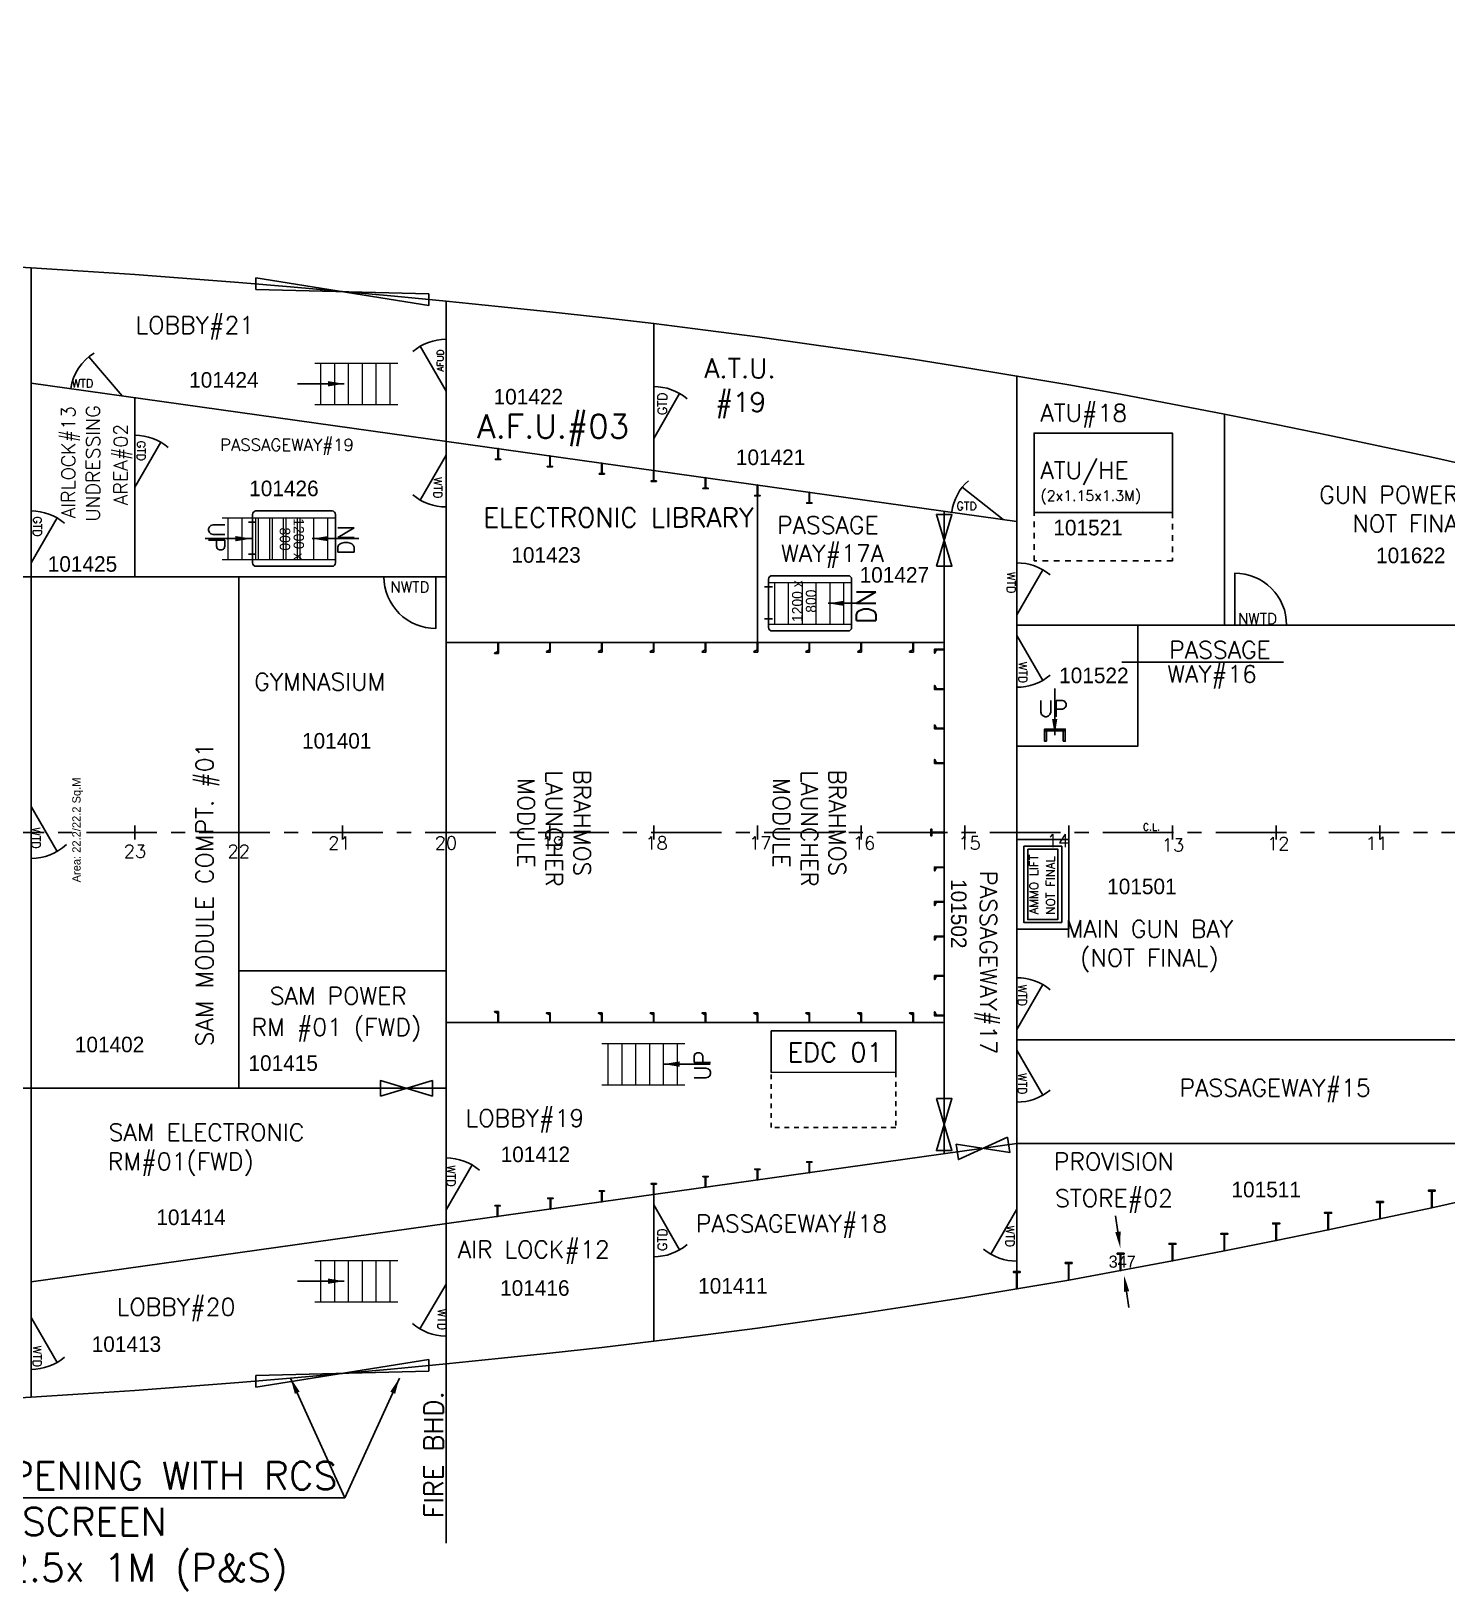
# Model space of a CAD drawing. Header units: inches. Extents: x -439515 to 171412, y -8673 to 415183.
# Drawn here: x 115080 to 132628, y 138932 to 158273 of the extents above; entities that cross this region are included whole.
import ezdxf
from ezdxf.enums import TextEntityAlignment as Align

# ---------------------------------------------------------------- set-up
doc = ezdxf.new("R2010")
doc.units = ezdxf.units.IN
doc.header["$LTSCALE"] = 700
doc.header["$MEASUREMENT"] = 0
doc.header["$PDMODE"] = 34
doc.linetypes.add('CENTER', pattern=[2, 1.25, -0.25, 0.25, -0.25])
doc.linetypes.add('DOT', pattern=[0.2, 0.1, -0.1])
for name, color, linetype in [('00', 7, 'Continuous'), ('01', 7, 'Continuous'), ('1 DECK', 7, 'Continuous'), ('3 DECK', 7, 'Continuous'), ('AFU D', 7, 'Continuous'), ('COMPT.NOS', 4, 'Continuous'), ('COMPTNAME', 7, 'Continuous'), ('EDC', 7, 'Continuous'), ('HATCHES', 7, 'Continuous'), ('LIGHT_BULKHEADS', 7, 'Continuous'), ('UP-DOWN', 7, 'Continuous')]:
    doc.layers.add(name, color=color, linetype=linetype)
doc.layers.add('LADDER', color=7, linetype='Continuous', lineweight=15)
doc.styles.add('ROMANS', font='romans')
doc.styles.add('style1', font='romans.shx', dxfattribs={"height": 250})
doc.dimstyles.get("Standard").update_dxf_attribs({"dimtxt": 150.18, "dimasz": 200.18, "dimexe": 0.8, "dimexo": 0.625, "dimgap": 0.09, "dimtad": 0, "dimtih": 1, "dimtoh": 1, "dimdec": 0, "dimzin": 0, "dimdsep": 46, "dimtxsty": 'Standard', "dimcen": 8.09, "dimclrd": 40, "dimclre": 40, "dimadec": 0, "dimazin": 0, "dimtfac": 1, "dimtdec": 0, "dimtofl": 0, "dimtmove": 0, "dimatfit": 3, "dimfxl": 1, "dimtolj": 1, "dimtzin": 0, "dimarcsym": 0})

# ---------------------------------------------------------------- blocks, each defined once
blk = doc.blocks.new('DLW', base_point=(36724, 4033))
at = {"linetype": 'Continuous'}
blk.add_line((37224, 4033), (36358, 4533), dxfattribs=at)
blk.add_arc((37224, 4033), 1000, 140, 180, dxfattribs=at)
blk = doc.blocks.new('DLN', base_point=(36758, 6815))
at = {"linetype": 'Continuous'}
blk.add_lwpolyline([(37258, 6815), (37258, 7815, 0.414214), (36258, 6815)], format="xyb", dxfattribs=at)
blk = doc.blocks.new('A$C49E2739F')
at = {"layer": 'LADDER', "color": 3}
for p, q in [((112, 600), (1312, 600)), ((200, 600), (200, 0)), ((400, 600), (400, 0)), ((600, 600), (600, 0)), ((800, 600), (800, 0)), ((1000, 600), (1000, 0)), ((1200, 600), (1200, 0)), ((112, 0), (1312, 0))]:
    blk.add_line(p, q, dxfattribs=at)
blk = doc.blocks.new('DRW', base_point=(42299, 4033))
at = {"linetype": 'Continuous'}
blk.add_line((41799, 4033), (42665, 4533), dxfattribs=at)
blk.add_arc((41799, 4033), 1000, 0, 40, dxfattribs=at)
blk = doc.blocks.new('GTD')
at = {"linetype": 'Continuous'}
blk.add_line((183063, 185608), (182688, 184958), dxfattribs=at)
at = {"layer": '01', "linetype": 'ByBlock'}
blk.add_arc((183063, 185608), 750, 227.3353, 270, dxfattribs=at)
blk = doc.blocks.new('*D237')
at = {"layer": '01', "color": 40, "linetype": 'ByBlock', "lineweight": -2, "transparency": 16777216}
for p, q in [((128551, 143383), (128522, 143581)), ((128579, 143185), (128579, 143185)), ((128628, 142841), (128628, 142841)), ((128658, 142643), (128686, 142445))]:
    blk.add_line(p, q, dxfattribs=at)
at = {"layer": '01', "color": 40, "linetype": 'ByBlock', "transparency": 16777216}
for points in [[(128584, 143388), (128518, 143379), (128580, 143185)], [(128691, 142648), (128625, 142639), (128629, 142842)]]:
    blk.add_solid(points, dxfattribs=at)
at = {"layer": 'Defpoints', "color": 0, "linetype": 'ByBlock', "transparency": 16777216}
for p in [(128580, 143185), (128629, 142842), (128629, 142842)]:
    blk.add_point(p, dxfattribs=at)
at = {"layer": '01', "color": 0, "linetype": 'ByBlock', "transparency": 16777216, "insert": (128604, 143013), "char_height": 150.2, "attachment_point": 5}
blk.add_mtext('\\A1;347', dxfattribs=at)
blk = doc.blocks.new('fghghj')
at = {"color": 3, "linetype": 'Continuous'}
blk.add_lwpolyline([(318315, -37952), (318615, -37952), (318615, -37927), (318315, -37927)], close=True, dxfattribs=at)
at = {"layer": '00', "color": 3}
for points in [[(318345, -38102), (318345, -37952), (318315, -37952), (318315, -38102)], [(318585, -38102), (318585, -37952), (318615, -37952), (318615, -38102)]]:
    blk.add_lwpolyline(points, close=True, dxfattribs=at)
at = {"layer": '01', "color": 4, "linetype": 'ByBlock'}
blk.add_line((318615, -37927), (318615, -37927), dxfattribs=at)
blk.add_line((318615, -37927), (318615, -37927), dxfattribs=at)
blk = doc.blocks.new('edc')
at = {"color": 4, "linetype": 'DOT'}
blk.add_lwpolyline([(132704, 153058), (132704, 152257), (130904, 152257), (130904, 153059)], dxfattribs=at)
at = {"layer": '01', "color": 4, "linetype": 'ByBlock'}
blk.add_lwpolyline([(130904, 153657), (132704, 153658), (132704, 153058), (130904, 153057)], close=True, dxfattribs=at)
at = {"layer": 'EDC', "color": 4, "style": 'ROMANS'}
blk.add_text('EDC 01', height=275, dxfattribs=at).set_placement((132517, 153211), align=Align.RIGHT)

msp = doc.modelspace()

# ---------------------------------------------------------------- linework, layer by layer
at = {"color": 7}
for p, q in [((115080.5, 155337.2), (115080.5, 141334.6)), ((120224.7, 141748.5), (120224.7, 154923.3)), ((122796.8, 154645.9), (122796.8, 152825.8)), ((127298.1, 153996.3), (127298.1, 142675.5)), ((120224.7, 151508.2), (107364.1, 151508.2)), ((127298.1, 150908), (134371.4, 150908)), ((120224.7, 145163.6), (107364.1, 145163.6))]:
    msp.add_line(p, q, dxfattribs=at)
at = {"color": 2, "linetype": 'ByBlock'}
for p, q in [((117866.9, 155069.5), (117866.9, 155213.6)), ((117866.9, 155213.6), (120010.4, 154870.7)), ((117866.9, 155069.5), (117866.9, 155213.6)), ((117866.9, 155213.6), (120010.4, 154870.7)), ((117866.9, 155069.5), (120010.4, 155015)), ((117866.9, 155069.5), (120010.4, 155015)), ((120010.4, 154870.7), (120010.4, 155015)), ((120010.4, 154870.7), (120010.4, 155015)), ((117866.9, 141458.2), (120010.4, 141801)), ((117866.9, 141458.2), (120010.4, 141801)), ((120010.4, 141801), (120010.4, 141656.8)), ((120010.4, 141801), (120010.4, 141656.8)), ((117866.9, 141602.3), (120010.4, 141656.8)), ((117866.9, 141602.3), (120010.4, 141656.8)), ((117866.9, 141602.3), (117866.9, 141458.2)), ((117866.9, 141602.3), (117866.9, 141458.2))]:
    msp.add_line(p, q, dxfattribs=at)
at = {"color": 1}
for p, q in [((115080.5, 153908.8), (127298.6, 152194.1)), ((115080.5, 142762.9), (127298.6, 144477.7)), ((122796.8, 142025.8), (122796.8, 143845.9))]:
    msp.add_line(p, q, dxfattribs=at)
msp.add_line((117652.6, 145163.6), (117652.6, 151508.2))
at = {"color": 5}
for p, q in [((115080.5, 148250.1), (115080.5, 148421.6)), ((116366.5, 148250.1), (116366.5, 148421.6)), ((117652.6, 148250.1), (117652.6, 148421.6)), ((118938.7, 148250.1), (118938.7, 148421.6)), ((120224.7, 148250.1), (120224.7, 148421.6)), ((121510.8, 148250.1), (121510.8, 148421.6)), ((122796.8, 148250.1), (122796.8, 148421.6)), ((124082.9, 148250.1), (124082.9, 148421.6)), ((125369, 148250.1), (125369, 148421.6)), ((126655, 148250.1), (126655, 148421.6))]:
    msp.add_line(p, q, dxfattribs=at)
at = {"color": 5, "linetype": 'Continuous'}
for p, q in [((127941.1, 148250.1), (127941.1, 148421.6)), ((127941.1, 148250.1), (127941.1, 148421.6)), ((129227.2, 148250.1), (129227.2, 148421.6)), ((130513.2, 148250.1), (130513.2, 148421.6)), ((131799.3, 148250.1), (131799.3, 148421.6))]:
    msp.add_line(p, q, dxfattribs=at)
at = {"color": 4, "linetype": 'Continuous'}
for p, q in [((129227.2, 148250.1), (129227.2, 148421.6)), ((130513.2, 148250.1), (130513.2, 148421.6)), ((131799.3, 148250.1), (131799.3, 148421.6))]:
    msp.add_line(p, q, dxfattribs=at)
msp.add_lwpolyline([(107364.1, 161070.6, 0.0000086), (105435, 161068.9, 0.0001293)], format="xyb")
at = {"linetype": 'Continuous'}
msp.add_lwpolyline([(116208.2, 153750.5), (115793.2, 154233.7)], dxfattribs=at)
at = {"color": 7}
for points in [[(126301.4, 151636.8), (126494.3, 151636.8), (126301.4, 152279.8), (126494.3, 152279.8), (126301.4, 151636.8)], [(119410.2, 145067.1), (119410.2, 145260), (120053.2, 145067.1), (120053.2, 145260), (119410.2, 145067.1)], [(126301.4, 145035), (126494.3, 145035), (126301.4, 144391.9), (126494.3, 144391.9), (126301.4, 145035)], [(127184.4, 144559.1), (127211.3, 144368.1), (126547.7, 144469.6), (126574.5, 144278.6), (127184.4, 144559.1)]]:
    msp.add_lwpolyline(points, dxfattribs=at)
at = {"color": 5, "linetype": 'CENTER'}
msp.add_lwpolyline([(13286.9, 148335.9), (107364.1, 148335.9), (150796.5, 148335.9)], dxfattribs=at)
at = {"color": 3}
msp.add_lwpolyline([(127298.1, 148250.1), (127941.1, 148250.1), (127941.1, 147135.5), (127298.1, 147135.5)], close=True, dxfattribs=at)
at = {"color": 3, "linetype": 'ByBlock'}
msp.add_lwpolyline([(127383.8, 148164.4), (127855.4, 148164.4), (127855.4, 147221.3), (127383.8, 147221.3)], close=True, dxfattribs=at)
at = {"linetype": 'ByBlock'}
msp.add_lwpolyline([(127433.1, 148130.1), (127806.1, 148130.1), (127806.1, 147255.6), (127433.1, 147255.6)], close=True, dxfattribs=at)
at = {"linetype": 'Continuous'}
msp.add_arc((116167.7, 153764.7), 600.2, 120.66149, 172.81644, dxfattribs=at)
at = {"layer": '00', "color": 6}
msp.add_line((126397.8, 144351.3), (126397.8, 152320.5), dxfattribs=at)
at = {"layer": '00', "color": 5}
msp.add_line((117652.6, 148335.9), (117652.6, 148335.9), dxfattribs=at)
at = {"layer": '01', "color": 1, "linetype": 'ByBlock'}
for p, q in [((116366.5, 151508.2), (116366.5, 153728.3)), ((129870.2, 150908), (129870.2, 153523.8)), ((117652.6, 146621.1), (120224.7, 146621.1)), ((127298.6, 144477.7), (133085.3, 144477.7))]:
    msp.add_line(p, q, dxfattribs=at)
at = {"layer": '01', "linetype": 'ByBlock'}
for p, q in [((120867.7, 152961.1), (120867.7, 153096.6)), ((121510.8, 152870.9), (121510.8, 153006.3)), ((122153.8, 152780.6), (122153.8, 152916.1)), ((123439.9, 152735.6), (123439.9, 152600.1)), ((124725.9, 152555.1), (124725.9, 152419.6)), ((127298.1, 148335.9), (127298.1, 152194.1)), ((132442.3, 143683.1), (132442.3, 143899.2)), ((131799.2, 143543.7), (131799.2, 143759.7)), ((131156.2, 143408.2), (131156.2, 143544.5)), ((131156.2, 143408.2), (131156.2, 143534.4)), ((129870.2, 143148), (129870.2, 143363.8)), ((130513.2, 143276.1), (130513.2, 143492.3)), ((129227.1, 143023.1), (129227.1, 143239.2)), ((130513.2, 143292.3), (130513.2, 143304.7)), ((128584.1, 142902.3), (128584.1, 143028.6)), ((127298.1, 142675.5), (127298.1, 142891.5)), ((127941.1, 142786.2), (127941.1, 142798.7))]:
    msp.add_line(p, q, dxfattribs=at)
at = {"layer": '01', "color": 6, "linetype": 'ByBlock'}
for p, q in [((127298.1, 145763.7), (128798.5, 145763.7)), ((128798.5, 145763.7), (134371.4, 145763.7))]:
    msp.add_line(p, q, dxfattribs=at)
at = {"layer": '01', "color": 4, "linetype": 'ByBlock'}
msp.add_line((120224.7, 141748.9), (120224.7, 139522.7), dxfattribs=at)
at = {"layer": '01', "color": 3, "linetype": 'ByBlock'}
msp.add_lwpolyline([(129227.2, 152302.9), (127512.4, 152302.9), (127512.4, 153288.8), (129227.2, 153288.8)], close=True, dxfattribs=at)
at = {"layer": '01', "color": 4, "linetype": 'ByBlock'}
for points in [[(120871.2, 152966.3), (120900.3, 152966.3), (120900.3, 152961.1), (120835.2, 152961.1), (120835.2, 152966.3), (120864.3, 152966.3), (120864.3, 153097.1), (120871.2, 153096.1)], [(121514.2, 152876), (121543.4, 152876), (121543.4, 152870.9), (121478.2, 152870.9), (121478.2, 152876), (121507.4, 152876), (121507.4, 153006.8), (121514.2, 153005.9)], [(122157.2, 152785.8), (122186.4, 152785.8), (122186.4, 152780.6), (122121.2, 152780.6), (122121.2, 152785.8), (122150.4, 152785.8), (122150.4, 152916.6), (122157.2, 152915.6)], [(122800.3, 152695.5), (122829.4, 152695.5), (122829.4, 152690.4), (122764.3, 152690.4), (122764.3, 152695.5), (122793.4, 152695.5), (122793.4, 152826.3), (122800.3, 152825.4)], [(123443.3, 152605.3), (123472.5, 152605.3), (123472.5, 152600.1), (123407.3, 152600.1), (123407.3, 152605.3), (123436.4, 152605.3), (123436.5, 152736.1), (123443.3, 152735.1)], [(124086.3, 152515), (124115.5, 152515), (124115.5, 152509.9), (124050.3, 152509.9), (124050.3, 152515), (124079.5, 152515), (124079.5, 152645.8), (124086.3, 152644.9)], [(124729.4, 152424.8), (124758.5, 152424.8), (124758.5, 152419.6), (124693.4, 152419.6), (124693.4, 152424.8), (124722.5, 152424.8), (124722.5, 152555.6), (124729.4, 152554.6)], [(120871.2, 150561.2), (120871.2, 150561.2), (120871.2, 150556.1), (120824.9, 150556.1), (120824.9, 150561.2), (120864.3, 150582), (120864.4, 150693.6), (120871.2, 150693.6)], [(121514.2, 150578.4), (121514.2, 150578.4), (121514.2, 150573.3), (121467.9, 150573.3), (121467.9, 150578.4), (121507.4, 150599.2), (121507.4, 150693.6), (121514.2, 150693.6)], [(122157.2, 150578.4), (122157.2, 150578.4), (122157.2, 150573.3), (122110.9, 150573.3), (122110.9, 150578.4), (122150.4, 150599.2), (122150.4, 150693.6), (122157.2, 150693.6)], [(122800.3, 150578.4), (122800.3, 150578.4), (122800.3, 150573.3), (122754, 150573.3), (122754, 150578.4), (122793.4, 150599.2), (122793.4, 150693.6), (122800.3, 150693.6)], [(123443.3, 150578.4), (123443.3, 150578.4), (123443.3, 150573.3), (123397, 150573.3), (123397, 150578.4), (123436.5, 150599.2), (123436.5, 150693.6), (123443.3, 150693.6)], [(124086.3, 150578.4), (124086.3, 150578.4), (124086.3, 150573.3), (124040, 150573.3), (124040, 150578.4), (124079.5, 150599.2), (124079.5, 150693.6), (124086.3, 150693.6)], [(124729.4, 150578.4), (124729.4, 150578.4), (124729.4, 150573.3), (124683.1, 150573.3), (124683.1, 150578.4), (124722.5, 150599.2), (124722.5, 150693.6), (124729.4, 150693.6)], [(125372.4, 150578.4), (125372.4, 150578.4), (125372.4, 150573.3), (125326.1, 150573.3), (125326.1, 150578.4), (125365.6, 150599.2), (125365.6, 150693.6), (125372.4, 150693.6)], [(126015.4, 150578.4), (126015.4, 150578.4), (126015.4, 150573.3), (125969.1, 150573.3), (125969.1, 150578.4), (126008.6, 150599.2), (126008.6, 150693.6), (126015.4, 150693.6)], [(126282.6, 150607.9), (126282.6, 150607.9), (126277.4, 150607.9), (126277.4, 150561.6), (126282.6, 150561.6), (126303.3, 150601.1), (126397.8, 150601.1), (126397.8, 150607.9)], [(126282.6, 150110.6), (126282.6, 150110.6), (126277.4, 150110.6), (126277.4, 150156.9), (126282.6, 150156.9), (126303.3, 150117.5), (126397.8, 150117.5), (126397.8, 150110.6)], [(126282.6, 149621.9), (126282.6, 149621.9), (126277.4, 149621.9), (126277.4, 149668.2), (126282.6, 149668.2), (126303.3, 149628.8), (126397.8, 149628.7), (126397.8, 149621.9)], [(126282.6, 149193.2), (126282.6, 149193.2), (126277.4, 149193.2), (126277.4, 149239.5), (126282.6, 149239.5), (126303.3, 149200.1), (126397.8, 149200.1), (126397.8, 149193.2)], [(126282.6, 147907.2), (126282.6, 147907.2), (126277.4, 147907.2), (126277.4, 147860.9), (126282.6, 147860.9), (126303.3, 147900.3), (126397.8, 147900.4), (126397.8, 147907.2)], [(126282.6, 147478.5), (126282.6, 147478.5), (126277.4, 147478.5), (126277.4, 147432.2), (126282.6, 147432.2), (126303.3, 147471.6), (126397.8, 147471.7), (126397.8, 147478.5)], [(126282.6, 147049.8), (126282.6, 147049.8), (126277.4, 147049.8), (126277.4, 147003.5), (126282.6, 147003.5), (126303.3, 147042.9), (126397.8, 147043), (126397.8, 147049.8)], [(126282.6, 146561.1), (126282.6, 146561.1), (126277.4, 146561.1), (126277.4, 146514.8), (126282.6, 146514.8), (126303.3, 146554.2), (126397.8, 146554.3), (126397.8, 146561.1)], [(120871.2, 146110.5), (120871.2, 146110.5), (120871.2, 146115.6), (120824.9, 146115.6), (120824.9, 146110.5), (120864.3, 146089.7), (120864.4, 145978.1), (120871.2, 145978.1)], [(121514.2, 146093.3), (121514.2, 146093.3), (121514.2, 146098.5), (121467.9, 146098.5), (121467.9, 146093.3), (121507.4, 146072.6), (121507.4, 145978.1), (121514.2, 145978.1)], [(122157.2, 146093.3), (122157.2, 146093.3), (122157.2, 146098.5), (122110.9, 146098.5), (122110.9, 146093.3), (122150.4, 146072.6), (122150.4, 145978.1), (122157.2, 145978.1)], [(122800.3, 146093.3), (122800.3, 146093.3), (122800.3, 146098.5), (122754, 146098.5), (122754, 146093.3), (122793.4, 146072.6), (122793.4, 145978.1), (122800.3, 145978.1)], [(123443.3, 146093.3), (123443.3, 146093.3), (123443.3, 146098.5), (123397, 146098.5), (123397, 146093.3), (123436.5, 146072.6), (123436.5, 145978.1), (123443.3, 145978.1)], [(124086.3, 146093.3), (124086.3, 146093.3), (124086.3, 146098.5), (124040, 146098.5), (124040, 146093.3), (124079.5, 146072.6), (124079.5, 145978.1), (124086.3, 145978.1)], [(124729.4, 146093.3), (124729.4, 146093.3), (124729.4, 146098.5), (124683.1, 146098.5), (124683.1, 146093.3), (124722.5, 146072.6), (124722.5, 145978.1), (124729.4, 145978.1)], [(125372.4, 146093.3), (125372.4, 146093.3), (125372.4, 146098.5), (125326.1, 146098.5), (125326.1, 146093.3), (125365.6, 146072.6), (125365.6, 145978.1), (125372.4, 145978.1)], [(126015.4, 146093.3), (126015.4, 146093.3), (126015.4, 146098.5), (125969.1, 146098.5), (125969.1, 146093.3), (126008.6, 146072.6), (126008.6, 145978.1), (126015.4, 145978.1)], [(126282.6, 146063.8), (126282.6, 146063.8), (126277.4, 146063.8), (126277.4, 146110.1), (126282.6, 146110.1), (126303.3, 146070.7), (126397.8, 146070.6), (126397.8, 146063.8)], [(124086.3, 144156.7), (124115.5, 144156.7), (124115.5, 144161.8), (124050.3, 144161.8), (124050.3, 144156.7), (124079.5, 144156.7), (124079.5, 144025.9), (124086.3, 144026.8)], [(124729.3, 144246.9), (124758.5, 144246.9), (124758.5, 144252.1), (124693.3, 144252.1), (124693.3, 144246.9), (124722.5, 144246.9), (124722.5, 144116.1), (124729.3, 144117.1)], [(122800.3, 143976.2), (122829.4, 143976.2), (122829.4, 143981.3), (122764.3, 143981.3), (122764.3, 143976.2), (122793.4, 143976.2), (122793.4, 143845.4), (122800.3, 143846.4)], [(123443.3, 144066.4), (123472.5, 144066.4), (123472.5, 144071.6), (123407.3, 144071.6), (123407.3, 144066.4), (123436.4, 144066.4), (123436.5, 143935.6), (123443.3, 143936.6)], [(120865.3, 143704.6), (120894.4, 143704.6), (120894.4, 143709.7), (120829.3, 143709.7), (120829.3, 143704.6), (120858.4, 143704.6), (120858.4, 143573.8), (120865.3, 143574.8)], [(121520.1, 143796.5), (121549.2, 143796.5), (121549.2, 143801.7), (121484.1, 143801.7), (121484.1, 143796.5), (121513.2, 143796.5), (121513.2, 143665.7), (121520.1, 143666.7)], [(122157.2, 143886), (122186.4, 143886), (122186.4, 143891.2), (122121.2, 143891.2), (122121.2, 143886), (122150.4, 143886), (122150.3, 143755.1), (122157.2, 143756.1)]]:
    msp.add_lwpolyline(points, close=True, dxfattribs=at)
at = {"layer": '01', "color": 4, "linetype": 'DOT'}
msp.add_lwpolyline([(129227.2, 152302.9), (129227.2, 151702.7), (127512.4, 151702.7), (127512.4, 152302.9)], dxfattribs=at)
at = {"layer": '01', "color": 1, "linetype": 'ByBlock'}
msp.add_lwpolyline([(128798.5, 150908), (128798.5, 149407.6), (127298.1, 149407.6)], dxfattribs=at)
at = {"layer": '1 DECK'}
for points in [[(114437.4, 155374.1, 0), (115080.5, 155337.2, 0), (115723.5, 155297.5, 0), (116366.5, 155254.5, 0), (117009.6, 155207.4, 0), (117652.6, 155156.4, 0), (118295.6, 155101.9, 0), (118938.6, 155044.2, 0), (119581.7, 154985.5, 0), (120224.7, 154923.3, 0), (120867.7, 154858.6, 0), (121510.8, 154791.3, 0), (122153.8, 154721, 0), (122796.8, 154645.9, 0), (123439.9, 154566.4, 0), (124082.9, 154481.6, 0), (124725.9, 154392.8, 0), (125369, 154300.2, 0), (126012, 154203.5, 0), (126655, 154103, 0), (127298.1, 153996.3, 0), (127941.1, 153885.5, 0), (128584.1, 153769.4, 0), (129227.2, 153648.6, 0), (129870.2, 153523.8, 0), (130513.2, 153395.6, 0), (131156.2, 153263.6, 0), (131799.3, 153128, 0), (132442.3, 152988.6, 0), (133085.3, 152845.7, 0)], [(114437.4, 141297.6, 0), (115080.5, 141334.6, 0), (115723.5, 141374.2, 0), (116366.5, 141417.2, 0), (117009.6, 141464.4, 0), (117652.6, 141515.4, 0), (118295.6, 141569.8, 0), (118938.6, 141627.5, 0), (119581.7, 141686.3, 0), (120224.7, 141748.5, 0), (120867.7, 141813.1, 0), (121510.8, 141880.4, 0), (122153.8, 141950.7, 0), (122796.8, 142025.8, 0), (123439.9, 142105.3, 0), (124082.9, 142190.1, 0), (124725.9, 142278.9, 0), (125369, 142371.6, 0), (126012, 142468.3, 0), (126655, 142568.8, 0), (127298.1, 142675.5, 0), (127941.1, 142786.2, 0), (128584.1, 142902.3, 0), (129227.2, 143023.1, 0), (129870.2, 143148, 0), (130513.2, 143276.1, 0), (131156.2, 143408.2, 0), (131799.3, 143543.7, 0), (132442.3, 143683.1, 0), (133085.3, 143826, 0)]]:
    msp.add_polyline3d(points, dxfattribs=at)
at = {"layer": '3 DECK', "color": 4}
for points in [[(132445.7, 143683.9), (132445.7, 143888.9), (132470.1, 143888.9), (132485.2, 143888.9), (132485.2, 143899.2), (132470, 143899.2), (132399.4, 143899.2), (132399.4, 143888.9), (132438.9, 143888.9), (132438.9, 143682.4), (132445.7, 143683.9)], [(131802.7, 143544.4), (131802.7, 143749.4), (131827, 143749.4), (131842.1, 143749.4), (131842.1, 143759.7), (131826.9, 143759.7), (131756.4, 143759.7), (131756.4, 143749.4), (131795.8, 143749.4), (131795.9, 143543), (131802.7, 143544.4)], [(131159.7, 143408.9), (131159.7, 143613.9), (131184, 143613.9), (131199.1, 143613.9), (131199.1, 143624.2), (131183.9, 143624.2), (131113.4, 143624.2), (131113.4, 143613.9), (131152.8, 143613.9), (131152.8, 143407.4), (131159.7, 143408.9)], [(129873.6, 143148.7), (129873.6, 143353.5), (129898, 143353.5), (129913.1, 143353.5), (129913.1, 143363.8), (129897.9, 143363.8), (129827.3, 143363.8), (129827.3, 143353.5), (129866.8, 143353.5), (129866.8, 143147.3), (129873.6, 143148.7)], [(130516.6, 143276.8), (130516.6, 143482), (130541, 143482), (130556.1, 143482), (130556.1, 143492.3), (130540.9, 143492.3), (130470.3, 143492.3), (130470.3, 143482), (130509.8, 143482), (130509.8, 143275.4), (130516.6, 143276.8)], [(129230.6, 143023.8), (129230.6, 143228.9), (129254.9, 143228.9), (129270, 143228.9), (129270, 143239.2), (129254.8, 143239.2), (129184.3, 143239.2), (129184.3, 143228.9), (129223.7, 143228.9), (129223.8, 143022.5), (129230.6, 143023.8)], [(127944.5, 142786.9), (127944.5, 142992), (127968.9, 142992), (127983.9, 142992), (127983.9, 143002.3), (127968.7, 143002.3), (127898.2, 143002.3), (127898.2, 142992), (127937.6, 142992), (127937.7, 142785.7), (127944.5, 142786.9)], [(128587.6, 142902.9), (128587.6, 143108.1), (128611.9, 143108.1), (128627, 143108.1), (128627, 143118.4), (128611.8, 143118.4), (128541.3, 143118.4), (128541.3, 143108.1), (128580.7, 143108.1), (128580.7, 142901.7), (128587.6, 142902.9)], [(127301.5, 142676.1), (127301.5, 142881.2), (127325.9, 142881.2), (127340.9, 142881.2), (127340.9, 142891.5), (127325.7, 142891.5), (127255.2, 142891.5), (127255.2, 142881.2), (127294.6, 142881.2), (127294.6, 142674.9), (127301.5, 142676.1)]]:
    msp.add_lwpolyline(points, dxfattribs=at)
at = {"layer": 'COMPTNAME', "color": 6, "linetype": 'ByBlock'}
for p, q in [((124082.9, 150693.6), (124082.9, 152509.9)), ((126397.8, 150693.6), (120224.7, 150693.6)), ((126397.8, 145978.1), (120224.7, 145978.1))]:
    msp.add_line(p, q, dxfattribs=at)
at = {"layer": 'COMPTNAME'}
msp.add_line((128599.3, 150447), (130602.7, 150447), dxfattribs=at)
at = {"layer": 'COMPTNAME', "color": 4, "linetype": 'ByBlock'}
msp.add_lwpolyline([(126243.5, 148332.4), (126397.8, 148332.4), (126397.8, 148339.3), (126243.5, 148339.3), (126243.5, 148378.7), (126233.2, 148378.7), (126233.2, 148293), (126243.5, 148293)], close=True, dxfattribs=at)
at = {"layer": 'HATCHES'}
for points in [[(118852.9, 151679.6), (118852.9, 152279.8, 0.4142136), (118810, 152322.7), (117866.9, 152322.7, 0.4142136), (117824.1, 152279.8), (117824.1, 151679.6, 0.4142136), (117866.9, 151636.8), (118810, 151636.8, 0.4142136)], [(124221.1, 151477.6), (124221.1, 150877.5, 0.4142136), (124264, 150834.6), (125207.1, 150834.6, 0.4142136), (125249.9, 150877.5), (125249.9, 151477.6, 0.4142136), (125207.1, 151520.5), (124264, 151520.5, 0.4142136)]]:
    msp.add_lwpolyline(points, format="xyb", close=True, dxfattribs=at)
at = {"layer": 'LIGHT_BULKHEADS'}
for p, q in [((117870.7, 152184.3), (117774.4, 152184.3)), ((117870.7, 151787.8), (117774.4, 151787.8)), ((124267.7, 151382.1), (124171.4, 151382.1)), ((124267.7, 150985.6), (124171.4, 150985.6))]:
    msp.add_line(p, q, dxfattribs=at)

# ---------------------------------------------------------------- block references
at = {"color": 7, "yscale": 0.6430312499999998, "zscale": 0.6430312499999998}
for name, p, xscale, rotation in [('DLW', (120224.7, 154130.2), -0.6430312499999998, 90), ('DLW', (122796.8, 153544.4), 0.6430312499999998, 270), ('DLW', (116366.5, 152939.7), 0.6430312499999998, 270), ('DLW', (116366.5, 152939.7), 0.6430312499999998, 270), ('DLW', (120224.7, 152693.8), 0.6430312499999998, 90), ('DLW', (126808.5, 152264.6), 0.6430312500442372, 351.6812889464185), ('DLW', (126808.5, 152264.6), 0.6430312500442372, 351.6812889464185), ('DLW', (115080.5, 152001.1), 0.6430312499999998, 270), ('DLW', (115080.5, 152001.1), 0.6430312499999998, 270), ('DLW', (127297.7, 151358.1), 0.6430312500236268, 270.0696288909725), ('DLW', (127297.7, 151358.1), 0.6430312500236268, 270.0696288909725), ('DLN', (119774.6, 151508.2), -0.6430312499999998, 180), ('DLW', (127297.7, 150457.9), -0.6430312500236267, 269.9303711090275), ('DLW', (127297.7, 146213.9), 0.6430312500236268, 270.0696288909725), ('DLW', (127297.7, 146213.9), 0.6430312500236268, 270.0696288909725), ('DLW', (127297.7, 145313.6), -0.6430312500236266, 269.9303711090275), ('DLW', (127297.7, 145313.6), -0.6430312500236266, 269.9303711090275), ('DLW', (120224.7, 143977.9), 0.6430312499999998, 270), ('DLW', (122796.8, 143395.8), -0.6430312499999998, 270), ('DLW', (127298.1, 143341.6), 0.6430312499999998, 90), ('DRW', (120220.5, 142412.9), -0.6430312499534053, 89.24201561204468)]:
    msp.add_blockref(name, p, dxfattribs=dict(at, xscale=xscale, rotation=rotation))
at = {"color": 7, "xscale": -0.6430312499999998, "yscale": 0.6430312499999998, "zscale": 0.6430312499999998}
msp.add_blockref('DLN', (130320.3, 150908), dxfattribs=at)
at = {"color": 5, "linetype": 'Continuous', "xscale": 0.8573749999999999, "yscale": 0.8573749999999999, "zscale": 0.8573749999999999}
msp.add_blockref('fghghj', (-145273.7, 182135.3), dxfattribs=at)
at = {"color": 2, "linetype": 'ByBlock', "xscale": 0.8573749999999999, "yscale": 0.8573749999999999, "zscale": 0.8573749999999999}
msp.add_blockref('edc', (12020.6, 14134.2), dxfattribs=at)
at = {"xscale": 0.6430312499999998, "yscale": 0.6430312499999998, "zscale": 0.6430312499999998, "rotation": 270}
msp.add_blockref('DRW', (115080.5, 141999), dxfattribs=at)
at = {"layer": '01', "linetype": 'ByBlock', "xscale": -0.8573749999999999, "yscale": 0.8573749999999999, "zscale": 0.8573749999999999}
msp.add_blockref('GTD', (272033.8, -10478), dxfattribs=at)
at = {"layer": 'LIGHT_BULKHEADS', "color": 3, "extrusion": (0, 0, -1), "xscale": 0.8573749999999999, "yscale": 0.8573749999999999, "zscale": -0.8573749999999999, "rotation": 180}
for p in [(-118499.6, 154157.4), (-117352.3, 152236.8), (-117727.9, 152236.8), (-124125, 151434.7), (-118499.6, 143028.8)]:
    msp.add_blockref('A$C49E2739F', p, dxfattribs=at)
at = {"layer": 'LIGHT_BULKHEADS', "color": 3, "extrusion": (0, 0, -1), "xscale": -0.8573749999999999, "yscale": 0.8573749999999999, "zscale": -0.8573749999999999}
msp.add_blockref('A$C49E2739F', (-122057.7, 145206.6), dxfattribs=at)

# ---------------------------------------------------------------- texts
at = {"style": 'ROMANS'}
msp.add_text('A.T.U.', height=240.06, dxfattribs=at).set_placement((124309.5, 153972.2), align=Align.RIGHT)
at = {"color": 7, "style": 'ROMANS'}
for s, height, p in [('WTD', 101.6, (115583, 153854.6)), ('NWTD', 135.47, (119533.2, 151312.8, 0)), ('NWTD', 135.47, (130040.2, 150919.1, 0))]:
    msp.add_text(s, height=height, dxfattribs=at).set_placement(p)
for s, height, rotation, p in [('GTD', 112.89, 90, (122959.3, 153512.8)), ('GTD', 101.6, 270, (116392.8, 153194.4)), ('WTD', 101.6, 270, (120070.6, 152740.6)), ('GTD', 101.6, 359.7976, (126548.2, 152333.6)), ('GTD', 101.6, 270, (115106.8, 152255.8)), ('UP', 201.59, 270, (117280.2, 152187.2)), ('DN', 201.59, 90, (119082.6, 151777.7)), ('WTD', 101.6, 270, (127177.5, 151565.2)), ('DN', 235.78, 90, (125548.3, 150925.6)), ('WTD', 101.6, 270, (127321.3, 150450.5)), ('WTD', 101.6, 270, (127321.3, 150450.5)), ('WTD', 101.6, 270, (115089.2, 148397.5)), ('WTD', 101.6, 270, (127314.3, 146448)), ('UP', 201.59, 90, (123500.3, 145259)), ('WTD', 101.6, 270, (127314.3, 145350.4)), ('WTD', 101.6, 270, (120234, 144207.8)), ('GTD', 112.89, 90, (122959.3, 143147.9)), ('WTD', 101.6, 270, (127161.7, 143460)), ('WTD', 101.6, 270, (120122.9, 142427.4)), ('WTD', 101.6, 270, (115103.8, 141971.1))]:
    msp.add_text(s, height=height, rotation=rotation, dxfattribs=at).set_placement(p)
for s, p in [('23', (116366.3, 148022.1)), ('22', (117652.8, 148022.1)), ('21', (118900.1, 148124)), ('20', (120221.4, 148124)), ('19', (121545.9, 148124)), ('18', (122832, 148124)), ('17', (124118, 148124)), ('16', (125404.1, 148124)), ('15', (126711.6, 148124)), ('14', (127807.3, 148152.4)), ('14', (127807.3, 148152.4)), ('13', (129233.7, 148099.7)), ('12', (130537.8, 148116.2)), ('11', (131759.5, 148121.1))]:
    msp.add_text(s, height=162.04, dxfattribs=at).set_placement(p, align=Align.CENTER)
at = {"color": 4, "style": 'ROMANS'}
for s, p in [('13', (129233.7, 148099.7)), ('12', (130537.8, 148116.2)), ('11', (131759.5, 148121.1))]:
    msp.add_text(s, height=162.04, dxfattribs=at).set_placement(p, align=Align.CENTER)
at = {"color": 7, "style": 'ROMANS'}
msp.add_text('AMMO LIFT', height=106.1, rotation=90, dxfattribs=at).set_placement((127509.4, 147692.9), align=Align.MIDDLE)
msp.add_text('NOT FINAL', height=106.1, rotation=90, dxfattribs=at).set_placement((127768.9, 147680.6), align=Align.CENTER)
msp.add_text('FIRE BHD.', height=235.78, rotation=90, dxfattribs=at).set_placement((120185.7, 141408.2), align=Align.RIGHT)
at = {"insert": (127591.4, 152190.9), "char_height": 342.95, "width": 1590.51, "attachment_point": 7, "style": 'ROMANS'}
msp.add_mtext('{\\H0.625x;ATU/HE\\P\\H0.6x;(2x1.15x1.3M)\\P }', dxfattribs=at)
at = {"insert": (115589.7, 147717.1), "char_height": 102.885, "width": 2211.646, "attachment_point": 1, "rotation": 90}
msp.add_mtext('Area: 22.2/{\\C3;22.2 }Sq.M', dxfattribs=at)
at = {"color": 3, "insert": (128860.2, 148448), "char_height": 85.738, "width": 284.363, "attachment_point": 1}
msp.add_mtext('{\\Fromans.shx|c0;C.L.}', dxfattribs=at)
at = {"layer": '01', "insert": (115862.8, 139732.3), "char_height": 342.95, "width": 6796.716, "attachment_point": 5, "style": 'ROMANS'}
msp.add_mtext('{\\C7;SHELL OPENING WITH RCS SCREEN \\P1Nos.2.5x 1M (P&S)}', dxfattribs=at)
at = {"layer": 'AFU D', "color": 7, "style": 'ROMANS'}
msp.add_text('AFUD', height=80.64, rotation=90, dxfattribs=at).set_placement((120192.9, 154052.5))
at = {"layer": 'COMPT.NOS', "color": 4, "linetype": 'ByBlock', "char_height": 192.91, "width": 1570.243, "attachment_point": 1}
for s, insert in [('101424', (117038.1, 154044.8)), ('101422', (120812.1, 153836.6)), ('101421', (123815.6, 153085.1)), ('101426', (117782.6, 152699.2)), ('101521', (127750.8, 152213.3)), ('101423', (121031.8, 151874)), ('101622', (131750.9, 151868.4)), ('101425', (115285.4, 151762.4)), ('101427', (125349.3, 151627)), ('101522', (127822.4, 150380.4)), ('101401', (118437.1, 149569.2)), ('101501', (128417.7, 147763.2)), ('101402', (115621.1, 145803.3)), ('101415', (117773.6, 145572.7)), ('101412', (120899.7, 144440.5)), ('101511', (129958.5, 144004.6)), ('101414', (116631.4, 143660.7)), ('101416', (120892.8, 142783.4)), ('101411', (123347.7, 142810.4)), ('101413', (115830.3, 142087))]:
    msp.add_mtext(s, dxfattribs=dict(at, insert=insert))
at = {"layer": 'COMPT.NOS', "color": 4, "linetype": 'ByBlock', "insert": (126674.9, 147758.2), "char_height": 192.91, "width": 1570.243, "attachment_point": 1, "rotation": 270}
msp.add_mtext('101502', dxfattribs=at)
at = {"layer": 'COMPTNAME', "linetype": 'ByBlock', "style": 'style1'}
for s, height, p in [('LOBBY#21', 214.34, (116374.2, 154521.4)), ('GYMNASIUM', 214.34, (117844.8, 150097.9)), ('LOBBY#19', 214.34, (120465.8, 144686.2)), ('SAM ELECTRONIC ', 214.344, (116040.5, 144510.3)), ('RM#01(FWD)', 214.34, (116030.3, 144149.5))]:
    msp.add_text(s, height=height, dxfattribs=at).set_placement(p)
at = {"layer": 'COMPTNAME'}
for s, height, style, p in [('A.T.U.', 240.06, 'ROMANS', (124309.5, 153972.2)), ('#19', 240.06, 'ROMANS', (124190.1, 153551.5)), ('ELECTRONIC LIBRARY', 240.065, 'ROMANS', (124037.7, 152121.6)), ('PASSAGE', 214.34, 'style1', (125584.1, 152040.8)), ('WAY#17A', 214.34, 'style1', (125652, 151690.5)), ('PASSAGE', 214.34, 'style1', (130445.2, 150493.6)), ('WAY#16', 214.34, 'style1', (130273.7, 150194)), ('PASSAGEWAY#15', 214.344, 'style1', (131684.8, 145062.9)), ('LOBBY#20', 214.34, 'style1', (117611.1, 142345.4))]:
    msp.add_text(s, height=height, dxfattribs=dict(at, style=style)).set_placement(p, align=Align.RIGHT)
at = {"layer": 'COMPTNAME', "linetype": 'ByBlock', "style": 'style1'}
msp.add_text('AIRLOCK#13', height=171.47, rotation=90, dxfattribs=at).set_placement((115627, 152233.5))
at = {"layer": 'COMPTNAME', "color": 42, "linetype": 'ByBlock', "style": 'style1'}
for s, height, p in [('UNDRESSING ', 171.475, (115931.6, 152193.8)), ('AREA#02', 171.47, (116275.8, 152395.8))]:
    msp.add_text(s, height=height, rotation=90, dxfattribs=at).set_placement(p)
at = {"layer": 'COMPTNAME', "color": 42, "style": 'ROMANS'}
msp.add_text('A.F.U.#03', height=294.72, dxfattribs=at).set_placement((122491.8, 153225.8), align=Align.RIGHT)
at = {"layer": 'COMPTNAME', "color": 7, "style": 'style1'}
msp.add_text('ATU#18', height=214.34, dxfattribs=at).set_placement((128666, 153431.2), align=Align.RIGHT)
msp.add_text('SAM MODULE COMPT. #01', height=214.344, rotation=90, dxfattribs=at).set_placement((117337.3, 145684, 0))
at = {"layer": 'COMPTNAME', "color": 7, "style": 'ROMANS'}
msp.add_text('PASSAGEWAY#17', height=205.77, rotation=270, dxfattribs=at).set_placement((126843.2, 145587.2), align=Align.RIGHT)
at = {"layer": 'COMPTNAME', "color": 7, "linetype": 'ByBlock', "style": 'style1'}
for s, height, p in [('SAM POWER ', 214.34, (118037.6, 146202.9)), ('RM #01 (FWD)', 214.344, (117812.6, 145815.5)), ('PROVISION ', 214.34, (127756.6, 144147.9)), ('STORE#02', 214.34, (127772, 143692.7))]:
    msp.add_text(s, height=height, dxfattribs=at).set_placement(p)
at = {"layer": 'COMPTNAME', "color": 0, "linetype": 'ByBlock', "style": 'ROMANS'}
msp.add_text('PASSAGEWAY#18', height=214.357, dxfattribs=at).set_placement((123320.2, 143379.3))
at = {"layer": 'COMPTNAME', "linetype": 'ByBlock', "insert": (117422.6, 153217.8), "char_height": 214.344, "width": 2396.654, "attachment_point": 1, "style": 'style1'}
msp.add_mtext('{\\H0.6993x;PASSAGEWAY#19\\P\\H0.7511x; } ', dxfattribs=at)
at = {"layer": 'COMPTNAME', "char_height": 214.344, "width": 2858.831, "attachment_point": 5, "style": 'style1'}
for s, insert in [('GUN POWER RM NOT FINAL', (132190.9, 152344.8)), ('MAIN GUN BAY \\P(NOT FINAL)', (128941.2, 146925.6))]:
    msp.add_mtext(s, dxfattribs=dict(at, insert=insert))
at = {"layer": 'COMPTNAME', "color": 7, "linetype": 'ByBlock', "char_height": 214.344, "width": 2930.136, "attachment_point": 5, "rotation": 270, "style": 'style1'}
for insert in [(121563.2, 148455.5), (124726.9, 148455.5)]:
    msp.add_mtext('{\\H0.9697x;\\C7;BRAHMOS\\P LAUNCHER\\PMODULE}', dxfattribs=dict(at, insert=insert))
at = {"layer": 'COMPTNAME', "color": 42, "insert": (120368.4, 143272.4), "char_height": 214.344, "width": 2250.753, "attachment_point": 1, "style": 'style1'}
msp.add_mtext('{\\C0;AIR LOCK#12}', dxfattribs=at)
at = {"layer": 'HATCHES', "char_height": 128.61, "width": 555.322, "attachment_point": 5, "line_spacing_factor": 0.8}
for insert, rotation in [((118311, 151974.5), 270), ((124662.6, 151204.4), 90)]:
    msp.add_mtext('1200 x 800', dxfattribs=dict(at, insert=insert, rotation=rotation))
at = {"layer": 'UP-DOWN', "style": 'ROMANS'}
msp.add_text('UP', height=201.59, dxfattribs=at).set_placement((127562.1, 149770.9))

# ---------------------------------------------------------------- dimensions: what is measured, and where the dimension line sits
at = {"layer": '01', "linetype": 'ByBlock'}
dim = msp.add_aligned_dim(p1=(128579.5, 143185.2), p2=(128629.1, 142841.5), distance=0, dimstyle='Standard', dxfattribs=at)
dim.commit()
dim.dimension.update_dxf_attribs({"geometry": '*D237', "text_midpoint": (128604.3, 143013.3)})

# ---------------------------------------------------------------- leaders
at = {"color": 3}
for points in [[(118959.9, 153900.2), (118382.2, 153900.2)], [(117812.6, 151979.6), (117235, 151979.6)], [(118564.1, 151979.7), (119141.7, 151979.7)], [(124961.1, 151177.6), (125538.8, 151177.6)], [(127767.5, 149544.1), (127767.5, 150121.8)], [(122917.1, 145463.8), (123494.8, 145463.8)], [(118959.9, 142771.7), (118382.2, 142771.7)], [(118295.6, 141569.8), (118970.1, 140086.7), (112980.4, 140086.7)], [(119644.5, 141569.8), (118970.1, 140086.7), (112980.4, 140086.7)]]:
    msp.add_leader(points, dimstyle='Standard', dxfattribs=at)

doc.saveas('drawing.dxf')
